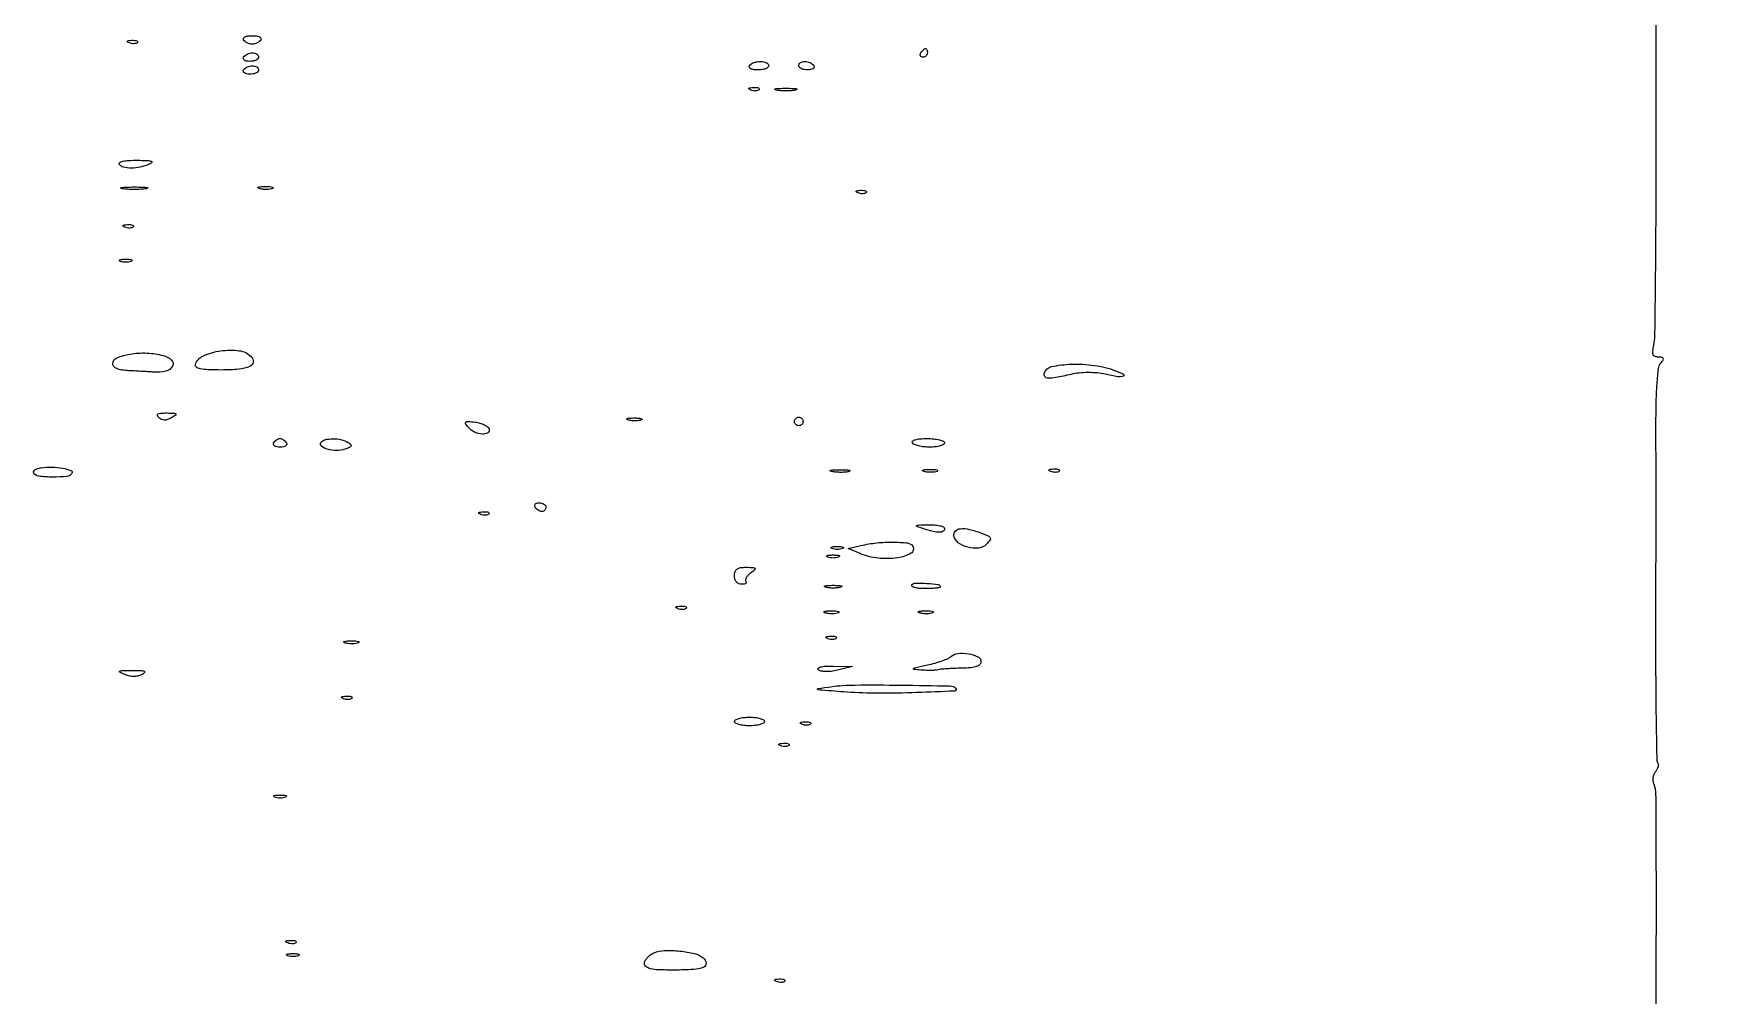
# Model space of a CAD drawing. Extents: x 0 to 1897, y 0 to 3427.
# Drawn here: x 1490.5 to 1881, y 1535.1 to 1759.5 of the extents above; entities that cross this region are included whole.
import ezdxf

# ---------------------------------------------------------------- set-up
doc = ezdxf.new("R2010")
doc.units = 0
doc.header["$MEASUREMENT"] = 0

msp = doc.modelspace()

# ---------------------------------------------------------------- linework, layer by layer
msp.add_lwpolyline([(1868.771266, 1495.5, 0.000294), (1869.010166, 1542.400295, 0.001852), (1869.029353, 1566.327963, 0.000968), (1868.953008, 1582.112235, 0.097675), (1868.513712, 1584.262735, -0.071633), (1868.31369, 1585.03571, -0.057044), (1868.316944, 1585.898141, -0.058329), (1868.512038, 1586.715653, -0.085693), (1868.879448, 1587.354744, 0.042219), (1869.26169, 1587.903591, 0.058604), (1869.498648, 1588.453479, 0.073917), (1869.565831, 1588.922629, 0.197527), (1869.438189, 1589.228478, -0.194371), (1869.216196, 1589.751433, -0.00041), (1869.067363, 1598.679165, -0.002686), (1868.961696, 1608.764607, -0.001654), (1868.940364, 1620.636469, 0.000174), (1868.955368, 1633.54135, 0.000161), (1868.961897, 1646.793949, 0.00016), (1868.96013, 1658.598953, 0.000536), (1868.948182, 1666.342934, -0.005145), (1868.999141, 1672.982746, -0.01285), (1869.21086, 1677.828576, -0.012228), (1869.541828, 1681.345992, -0.144608), (1870.077128, 1682.592934, 0.027435), (1870.620316, 1683.325749, 0.240962), (1870.663331, 1683.714847, 0.274714), (1870.37584, 1683.943451, 0.03391), (1869.542989, 1684, -0.091613), (1868.737941, 1684.148754, -0.212866), (1868.312951, 1684.573324, -0.122488), (1868.21426, 1685.373866, -0.02378), (1868.460589, 1686.820561, 0.051001), (1868.709129, 1688.985723, 0.000588), (1868.871486, 1703.479355, 0.001792), (1868.979384, 1720.230537, 0.001168), (1868.989454, 1739.570561, -0.000247), (1868.963545, 1759.18823, -0.00034), (1868.960984, 1776.81604, -0.000215)], format="xyb")
for points in [[(1514.729167, 1757.395833, -0.126455), (1514.402231, 1757.202593, -0.060344), (1513.916927, 1757.123424, -0.05415), (1513.359369, 1757.160852, -0.051402), (1512.8125, 1757.316886, -0.054073), (1512.395823, 1757.538436, -0.470617), (1512.37858, 1757.720685, -0.168741), (1512.670344, 1757.862007, -0.018894), (1513.416667, 1757.921053, -0.028489), (1514.112848, 1757.910055, -0.077125), (1514.592839, 1757.799335, -0.208169), (1514.77538, 1757.614691, -0.296942)], [(1543.5, 1758, -0.085235), (1543.161812, 1757.617226, -0.053414), (1542.657561, 1757.29375, -0.051777), (1542.074463, 1757.074147, -0.064269), (1541.5, 1757, -0.064269), (1540.925537, 1757.074147, -0.051777), (1540.342439, 1757.29375, -0.053414), (1539.838188, 1757.617226, -0.085235), (1539.5, 1758, -0.259199), (1539.482113, 1758.385721, -0.162984), (1539.809017, 1758.713525, -0.081563), (1540.511996, 1758.931662, -0.034543), (1541.5, 1759, -0.034543), (1542.488004, 1758.931662, -0.081563), (1543.190983, 1758.713525, -0.162984), (1543.517887, 1758.385721, -0.259199)], [(1543, 1754, -0.195654), (1542.844577, 1753.618015, -0.086673), (1542.395164, 1753.29375, -0.066561), (1541.729059, 1753.073608, -0.0466), (1540.940983, 1753, -0.047867), (1540.195401, 1753.071541, -0.104212), (1539.66835, 1753.29375, -0.181468), (1539.441401, 1753.621877, -0.202618), (1539.5, 1754, -0.08825), (1539.842344, 1754.382836, -0.053305), (1540.359775, 1754.70625, -0.051278), (1540.961978, 1754.925833, -0.061875), (1541.559017, 1755, -0.067639), (1542.109818, 1754.925146, -0.08433), (1542.576711, 1754.70625, -0.09965), (1542.888931, 1754.38134, -0.142666)], [(1699, 1755, -0.105053), (1698.918938, 1754.618444, -0.099167), (1698.688914, 1754.29375, -0.09642), (1698.345238, 1754.076123, -0.093332), (1697.940983, 1754, -0.108972), (1697.586039, 1754.078288, -0.182303), (1697.3746, 1754.29375, -0.161196), (1697.343488, 1754.6179, -0.082592), (1697.5, 1755, -0.029505), (1697.768994, 1755.382774, -0.035638), (1698.066025, 1755.70625, -0.038439), (1698.34829, 1755.934461, -0.151918), (1698.559017, 1756, -0.210953), (1698.727648, 1755.92554, -0.081139), (1698.870461, 1755.70625, -0.061769), (1698.967655, 1755.382849, -0.042167)], [(1543, 1751, -0.195654), (1542.844577, 1750.618015, -0.086673), (1542.395164, 1750.29375, -0.066561), (1541.729059, 1750.073608, -0.0466), (1540.940983, 1750, -0.047867), (1540.195401, 1750.071541, -0.104212), (1539.66835, 1750.29375, -0.181468), (1539.441401, 1750.621877, -0.202618), (1539.5, 1751, -0.08825), (1539.842344, 1751.382836, -0.053305), (1540.359775, 1751.70625, -0.051278), (1540.961978, 1751.925833, -0.061875), (1541.559017, 1752, -0.067639), (1542.109818, 1751.925146, -0.08433), (1542.576711, 1751.70625, -0.09965), (1542.888931, 1751.38134, -0.142666)], [(1662, 1752, -0.230178), (1661.813779, 1751.616918, -0.073461), (1661.248289, 1751.29375, -0.055981), (1660.420991, 1751.073066, -0.037227), (1659.440983, 1751, -0.035659), (1658.479336, 1751.068671, -0.083483), (1657.794783, 1751.287316, -0.1651), (1657.478234, 1751.615199, -0.253782), (1657.5, 1752, -0.111412), (1657.876024, 1752.383556, -0.050262), (1658.50665, 1752.70625, -0.046318), (1659.270704, 1752.925923, -0.046881), (1660.059017, 1753, -0.049547), (1660.801778, 1752.926216, -0.069539), (1661.429836, 1752.70625, -0.089706), (1661.852535, 1752.381787, -0.186414)], [(1672.5, 1752, -0.202618), (1672.558599, 1751.621877, -0.181468), (1672.33165, 1751.29375, -0.104212), (1671.804599, 1751.071541, -0.047867), (1671.059017, 1751, -0.0466), (1670.270941, 1751.073608, -0.066561), (1669.604836, 1751.29375, -0.086673), (1669.155423, 1751.618015, -0.195654), (1669, 1752, -0.142666), (1669.111069, 1752.38134, -0.09965), (1669.423289, 1752.70625, -0.08433), (1669.890182, 1752.925146, -0.067639), (1670.440983, 1753, -0.061875), (1671.038022, 1752.925833, -0.051278), (1671.640225, 1752.70625, -0.053305), (1672.157656, 1752.382836, -0.08825)], [(1659.729167, 1746.395833, -0.126455), (1659.402231, 1746.202593, -0.060344), (1658.916927, 1746.123424, -0.05415), (1658.359369, 1746.160852, -0.051402), (1657.8125, 1746.316886, -0.054073), (1657.395823, 1746.538436, -0.470617), (1657.37858, 1746.720685, -0.168741), (1657.670344, 1746.862007, -0.018894), (1658.416667, 1746.921053, -0.028489), (1659.112848, 1746.910055, -0.077125), (1659.592839, 1746.799335, -0.208169), (1659.77538, 1746.614691, -0.296942)], [(1668.25, 1746.294267, -0.029693), (1667.225293, 1746.159351, -0.017887), (1666, 1746.115502, -0.017887), (1664.774707, 1746.159351, -0.029693), (1663.75, 1746.294267, -0.142433), (1663.439977, 1746.453014, -0.611425), (1663.482813, 1746.600334, -0.039503), (1664.38851, 1746.701569, -0.008087), (1666, 1746.727636, -0.008087), (1667.61149, 1746.701569, -0.039503), (1668.517187, 1746.600334, -0.611425), (1668.560023, 1746.453014, -0.142433)], [(1517.5, 1729, -0.049255), (1515.391173, 1728.330464, -0.052296), (1513.234567, 1728.104281, -0.059316), (1511.441435, 1728.317753, -0.197571), (1510.5, 1729, -0.411581), (1510.59379, 1729.405446, -0.08628), (1511.339831, 1729.71249, -0.042672), (1512.719453, 1729.897081, -0.015584), (1514.690983, 1729.929715, -0.006867), (1517.048001, 1729.862881, -0.069498), (1518.010787, 1729.686834, -0.556475), (1518.080643, 1729.3958, -0.096524)], [(1516.75, 1723.283746, -0.023547), (1515.497782, 1723.153981, -0.014044), (1514, 1723.111902, -0.014044), (1512.502218, 1723.153981, -0.023547), (1511.25, 1723.283746, -0.124239), (1510.887591, 1723.435926, -0.664672), (1510.923437, 1723.577962, -0.03126), (1512.02938, 1723.675363, -0.006336), (1514, 1723.700336, -0.006336), (1515.97062, 1723.675363, -0.03126), (1517.076563, 1723.577962, -0.664672), (1517.112409, 1723.435926, -0.124239)], [(1546.269032, 1723.344063, -0.06278), (1545.671085, 1723.185595, -0.030339), (1544.880008, 1723.127736, -0.029507), (1544.036634, 1723.167106, -0.037336), (1543.269032, 1723.307009, -0.087174), (1542.883358, 1723.48334, -0.597527), (1542.900903, 1723.643467, -0.080377), (1543.431793, 1723.764444, -0.012823), (1544.5, 1723.805051, -0.014395), (1545.580113, 1723.787295, -0.052471), (1546.257153, 1723.684921, -0.333666), (1546.386009, 1723.52287, -0.31318)], [(1684.729167, 1722.395833, -0.126455), (1684.402231, 1722.202593, -0.060344), (1683.916927, 1722.123424, -0.05415), (1683.359369, 1722.160852, -0.051402), (1682.8125, 1722.316886, -0.054073), (1682.395823, 1722.538436, -0.470617), (1682.37858, 1722.720685, -0.168741), (1682.670344, 1722.862007, -0.018894), (1683.416667, 1722.921053, -0.028489), (1684.112848, 1722.910055, -0.077125), (1684.592839, 1722.799335, -0.208169), (1684.77538, 1722.614691, -0.296942)], [(1513.729167, 1714.395833, -0.126455), (1513.402231, 1714.202593, -0.060344), (1512.916927, 1714.123424, -0.05415), (1512.359369, 1714.160852, -0.051402), (1511.8125, 1714.316886, -0.054073), (1511.395823, 1714.538436, -0.470617), (1511.37858, 1714.720685, -0.168741), (1511.670344, 1714.862007, -0.018894), (1512.416667, 1714.921053, -0.028489), (1513.112848, 1714.910055, -0.077125), (1513.592839, 1714.799335, -0.208169), (1513.77538, 1714.614691, -0.296942)], [(1513.25, 1706.337719, -0.057986), (1512.679992, 1706.181385, -0.037979), (1512, 1706.12966, -0.037979), (1511.320008, 1706.181385, -0.057986), (1510.75, 1706.337719, -0.174857), (1510.540618, 1706.525001, -0.447206), (1510.601562, 1706.693942, -0.078554), (1511.10856, 1706.810911, -0.017491), (1512, 1706.842105, -0.017491), (1512.89144, 1706.810911, -0.078554), (1513.398438, 1706.693942, -0.447206), (1513.459382, 1706.525001, -0.174857)], [(1520.75, 1684.369714, -0.119142), (1522.709243, 1683.301909, -0.354469), (1522.926787, 1681.89421, -0.207117), (1521.344003, 1680.729568, -0.07486), (1518.5, 1680.511682, 0.003345), (1517.479197, 1680.579448, 0.001119), (1515.985938, 1680.665194, 0.001113), (1514.33237, 1680.75274, 0.001271), (1512.75, 1680.82895, -0.025111), (1511.094244, 1680.988048, -0.064279), (1509.937096, 1681.313771, -0.104637), (1509.248462, 1681.796387, -0.189987), (1509, 1682.426676, -0.301833), (1509.930782, 1683.828089, -0.058658), (1512.999011, 1684.713909, -0.051542), (1516.935581, 1684.953898, -0.054989)], [(1541.276561, 1684.123439, -0.235679), (1541.700201, 1682.855633, -0.257027), (1540.926395, 1681.824075, -0.084311), (1538.463748, 1681.17996, -0.021903), (1534.35765, 1681, -0.009576), (1531.243355, 1681.059649, -0.040881), (1529.398784, 1681.282099, -0.094117), (1528.448475, 1681.672078, -0.340377), (1528.245635, 1682.25, -0.211572), (1530.107831, 1684.307553, -0.068962), (1534.135092, 1685.467771, -0.067392), (1538.462452, 1685.503294, -0.166264)], [(1742.888688, 1680.826913, -0.032719), (1744.755405, 1679.994527, -0.658693), (1744.719273, 1679.538048, -0.123561), (1743.408703, 1679.43165, -0.014037), (1740.467983, 1680.006186, 0.032047), (1738.581155, 1680.304764, 0.024237), (1736.485421, 1680.397887, 0.024214), (1734.387791, 1680.287706, 0.031733), (1732.495098, 1679.973824, -0.009028), (1728.962405, 1679.221843, -0.059035), (1727.157008, 1679.088462, -0.213258), (1726.392893, 1679.471247, -0.257291), (1726.249165, 1680.25, -0.26559), (1727.969624, 1681.791071, -0.044179), (1732.550805, 1682.357219, -0.043862), (1737.966711, 1682.069847, -0.053389)], [(1522.653625, 1669.865967, -0.04153), (1521.736085, 1669.430066, -0.092968), (1520.979007, 1669.296134, -0.112876), (1520.319734, 1669.454056, -0.081552), (1519.703625, 1669.896375, -0.113627), (1519.389929, 1670.397715, -0.358555), (1519.518253, 1670.743112, -0.117828), (1520.163235, 1670.936951, -0.016922), (1521.55, 1670.969591, -0.006175), (1523.288592, 1670.930193, -0.18983), (1523.678588, 1670.760595, -0.471567), (1523.652801, 1670.492498, -0.016776)], [(1596.756214, 1667.25, -0.344302), (1596.432655, 1666.352221, -0.159075), (1595.152414, 1666.030495, -0.09239), (1593.329811, 1666.5028, -0.11051), (1591.929416, 1667.585049, -0.028089), (1591.270164, 1668.476881, -0.385756), (1591.327624, 1668.842374, -0.190838), (1591.818943, 1668.995102, -0.010156), (1593.479852, 1668.835049, -0.038415), (1594.606836, 1668.614597, -0.045187), (1595.624471, 1668.231233, -0.05098), (1596.398945, 1667.753772, -0.150929)], [(1632.269032, 1669.344063, -0.06278), (1631.671085, 1669.185595, -0.030339), (1630.880008, 1669.127736, -0.029507), (1630.036634, 1669.167106, -0.037336), (1629.269032, 1669.307009, -0.087174), (1628.883358, 1669.48334, -0.597527), (1628.900903, 1669.643467, -0.080377), (1629.431793, 1669.764444, -0.012823), (1630.5, 1669.805051, -0.014395), (1631.580113, 1669.787295, -0.052471), (1632.257153, 1669.684921, -0.333666), (1632.386009, 1669.52287, -0.31318)], [(1670, 1669, -0.099038), (1669.923658, 1668.618362, -0.097945), (1669.70625, 1668.29375, -0.097945), (1669.381638, 1668.076342, -0.099038), (1669, 1668, -0.099038), (1668.618362, 1668.076342, -0.097945), (1668.29375, 1668.29375, -0.097945), (1668.076342, 1668.618362, -0.099038), (1668, 1669, -0.099038), (1668.076342, 1669.381638, -0.097945), (1668.29375, 1669.70625, -0.097945), (1668.618362, 1669.923658, -0.099038), (1669, 1670, -0.099038), (1669.381638, 1669.923658, -0.097945), (1669.70625, 1669.70625, -0.097945), (1669.923658, 1669.381638, -0.099038)], [(1549.5, 1664, -0.210115), (1549.553029, 1663.621971, -0.178861), (1549.314314, 1663.29375, -0.100989), (1548.768372, 1663.071437, -0.046386), (1548, 1663, -0.046386), (1547.231628, 1663.071437, -0.100989), (1546.685686, 1663.29375, -0.178861), (1546.446971, 1663.621971, -0.210115), (1546.5, 1664, -0.057296), (1546.80183, 1664.382513, -0.050113), (1547.195564, 1664.70625, -0.052849), (1547.617099, 1664.926995, -0.094481), (1548, 1665, -0.094481), (1548.382901, 1664.926995, -0.052849), (1548.804436, 1664.70625, -0.050113), (1549.19817, 1664.382513, -0.057296)], [(1563.882128, 1664.094011, -0.052177), (1564.478617, 1663.622568, -0.322489), (1564.542363, 1663.259454, -0.184636), (1564.188508, 1662.92615, -0.020755), (1563.132128, 1662.541936, -0.076885), (1561.15336, 1662.235051, -0.067018), (1559.074037, 1662.514178, -0.099693), (1557.698742, 1663.205888, -0.382017), (1557.544496, 1664.071996, -0.199793), (1558.478895, 1664.74307, -0.0563), (1560.298037, 1664.954957, -0.054476), (1562.300029, 1664.743223, -0.087816)], [(1703, 1664, -0.275259), (1702.770364, 1663.614478, -0.053437), (1701.989211, 1663.29375, -0.043243), (1700.877484, 1663.072564, -0.027497), (1699.559017, 1663, -0.026918), (1698.196361, 1663.073414, -0.033489), (1696.947275, 1663.29375, -0.035556), (1695.95866, 1663.613307, -0.159713), (1695.5, 1664, -0.369423), (1695.562569, 1664.402624, -0.106919), (1696.16126, 1664.726474, -0.051222), (1697.311372, 1664.936318, -0.019531), (1698.940983, 1665, -0.02325), (1700.496569, 1664.927625, -0.03716), (1701.807664, 1664.70625, -0.042932), (1702.746916, 1664.387294, -0.297764)], [(1499.430779, 1656.887998, -0.234985), (1498.272533, 1656.168873, -0.024653), (1494.989026, 1656.021881, -0.024715), (1491.706588, 1656.199235, -0.232515), (1490.544186, 1656.928506, -0.240921), (1490.513502, 1657.3077, -0.13563), (1490.8042, 1657.680945, -0.081443), (1491.408226, 1657.99307, -0.042554), (1492.235169, 1658.186142, -0.040265), (1494.798446, 1658.349969, -0.040479), (1497.35019, 1658.100193, -0.049318), (1499.203053, 1657.573321, -0.467356)], [(1680.761659, 1657.31292, -0.041951), (1679.934218, 1657.169017, -0.020826), (1678.869594, 1657.119272, -0.020511), (1677.754739, 1657.159391, -0.028254), (1676.761659, 1657.292739, -0.082665), (1676.319562, 1657.45659, -0.67161), (1676.339362, 1657.605813, -0.053901), (1677.071102, 1657.715166, -0.008901), (1678.5, 1657.747817, -0.009782), (1679.938425, 1657.726931, -0.038992), (1680.814362, 1657.62839, -0.417468), (1680.916221, 1657.476221, -0.285845)], [(1701.269032, 1657.344063, -0.06278), (1700.671085, 1657.185595, -0.030339), (1699.880008, 1657.127736, -0.029507), (1699.036634, 1657.167106, -0.037336), (1698.269032, 1657.307009, -0.087174), (1697.883358, 1657.48334, -0.597527), (1697.900903, 1657.643467, -0.080377), (1698.431793, 1657.764444, -0.012823), (1699.5, 1657.805051, -0.014395), (1700.580113, 1657.787295, -0.052471), (1701.257153, 1657.684921, -0.333666), (1701.386009, 1657.52287, -0.31318)], [(1729.729167, 1657.395833, -0.126455), (1729.402231, 1657.202593, -0.060344), (1728.916927, 1657.123424, -0.05415), (1728.359369, 1657.160852, -0.051402), (1727.8125, 1657.316886, -0.054073), (1727.395823, 1657.538436, -0.470617), (1727.37858, 1657.720685, -0.168741), (1727.670344, 1657.862007, -0.018894), (1728.416667, 1657.921053, -0.028489), (1729.112848, 1657.910055, -0.077125), (1729.592839, 1657.799335, -0.208169), (1729.77538, 1657.614691, -0.296942)], [(1596.729167, 1647.395833, -0.126455), (1596.402231, 1647.202593, -0.060344), (1595.916927, 1647.123424, -0.05415), (1595.359369, 1647.160852, -0.051402), (1594.8125, 1647.316886, -0.054073), (1594.395823, 1647.538436, -0.470617), (1594.37858, 1647.720685, -0.168741), (1594.670344, 1647.862007, -0.018894), (1595.416667, 1647.921053, -0.028489), (1596.112848, 1647.910055, -0.077125), (1596.592839, 1647.799335, -0.208169), (1596.77538, 1647.614691, -0.296942)], [(1610, 1649, -0.092995), (1609.928382, 1648.618268, -0.096318), (1609.723586, 1648.29375, -0.099231), (1609.418051, 1648.076556, -0.105429), (1609.059017, 1648, -0.089642), (1608.653442, 1648.073302, -0.053229), (1608.2129, 1648.29375, -0.051032), (1607.806203, 1648.617485, -0.06081), (1607.5, 1649, -0.139169), (1607.392057, 1649.379648, -0.191142), (1607.521475, 1649.70625, -0.138808), (1607.889346, 1649.926733, -0.066118), (1608.440983, 1650, -0.062283), (1609.037096, 1649.925455, -0.080552), (1609.542039, 1649.70625, -0.097988), (1609.879982, 1649.381379, -0.153634)], [(1703, 1644, -0.253534), (1702.667965, 1643.387276, -0.145409), (1701.840455, 1643.141422, -0.061982), (1700.352892, 1643.326539, -0.015582), (1698, 1644, -0.008407), (1696.561142, 1644.487625, -0.604142), (1696.533299, 1644.684752, -0.147695), (1696.945251, 1644.82628, -0.002769), (1699.25, 1644.90032, -0.025191), (1700.687112, 1644.866115, -0.040386), (1701.898438, 1644.676969, -0.048902), (1702.756638, 1644.379796, -0.292899)], [(1711.60809, 1642.958904, -0.015331), (1713.200923, 1642.296739, -0.183968), (1713.661724, 1641.833064, -0.274151), (1713.597759, 1641.287596, -0.03339), (1712.771404, 1640.342833, -0.169543), (1710.943806, 1639.461117, -0.092734), (1708.433312, 1639.640487, -0.094933), (1706.206368, 1640.704072, -0.188271), (1705.176676, 1642.332866, -0.249624), (1705.508653, 1643.414919, -0.173414), (1706.68911, 1643.971301, -0.083189), (1708.797471, 1643.825677, -0.032103)], [(1695.569098, 1639.888197, -0.424219), (1695.148413, 1638.23268, -0.095136), (1692.074276, 1637.180289, -0.061236), (1687.510446, 1637.098996, -0.071689), (1683.3151, 1638.159714), (1680.5, 1639.319427), (1683.5, 1640.041399, -0.03296), (1687.168204, 1640.672091, -0.029275), (1691.036781, 1640.849552, -0.024797), (1694.380289, 1640.641061, -0.230287)], [(1678.25, 1637.337719, -0.057986), (1677.679992, 1637.181385, -0.037979), (1677, 1637.12966, -0.037979), (1676.320008, 1637.181385, -0.057986), (1675.75, 1637.337719, -0.174857), (1675.540618, 1637.525001, -0.447206), (1675.601562, 1637.693942, -0.078554), (1676.10856, 1637.810911, -0.017491), (1677, 1637.842105, -0.017491), (1677.89144, 1637.810911, -0.078554), (1678.398438, 1637.693942, -0.447206), (1678.459382, 1637.525001, -0.174857)], [(1679.25, 1639.337719, -0.057986), (1678.679992, 1639.181385, -0.037979), (1678, 1639.12966, -0.037979), (1677.320008, 1639.181385, -0.057986), (1676.75, 1639.337719, -0.174857), (1676.540618, 1639.525001, -0.447206), (1676.601562, 1639.693942, -0.078554), (1677.10856, 1639.810911, -0.017491), (1678, 1639.842105, -0.017491), (1678.89144, 1639.810911, -0.078554), (1679.398438, 1639.693942, -0.447206), (1679.459382, 1639.525001, -0.174857)], [(1657.765544, 1633.61932, 0.040241), (1657.148666, 1633.067374, 0.064411), (1656.731851, 1632.497869, 0.090823), (1656.565733, 1631.999956, 0.235796), (1656.68221, 1631.651123, -0.211413), (1656.776818, 1631.406264, -0.242778), (1656.652483, 1631.191267, -0.105487), (1656.263129, 1631.044741, -0.037453), (1655.666667, 1631, -0.105888), (1654.993162, 1631.144249, -0.11401), (1654.458333, 1631.55, -0.102443), (1654.116894, 1632.189264, -0.07172), (1654, 1633, -0.077435), (1654.149511, 1633.959612, -0.161504), (1654.589775, 1634.564252, -0.122632), (1655.402606, 1634.886219, -0.036181), (1656.75, 1634.968197, -0.007769), (1658.411311, 1634.92316, -0.224358), (1658.779113, 1634.729783, -0.394604), (1658.745342, 1634.413444, -0.015824)], [(1678.75, 1630.310674, -0.039571), (1677.952734, 1630.168469, -0.024357), (1677, 1630.122029, -0.024357), (1676.047266, 1630.168469, -0.039571), (1675.25, 1630.310674, -0.161593), (1674.99086, 1630.478988, -0.542911), (1675.042187, 1630.633659, -0.052887), (1675.748017, 1630.740287, -0.011065), (1677, 1630.767997, -0.011065), (1678.251983, 1630.740287, -0.052887), (1678.957813, 1630.633659, -0.542911), (1679.00914, 1630.478988, -0.161593)], [(1702, 1630.386501, -0.370475), (1701.868051, 1630.232862, -0.010858), (1700.954539, 1630.113535, -0.016855), (1699.805541, 1630.027814, -0.01019), (1698.440983, 1630, -0.022189), (1697.111312, 1630.059037, -0.044643), (1696.078705, 1630.244773, -0.075366), (1695.469645, 1630.515041, -0.409969), (1695.396955, 1630.833269, -0.25781), (1696.213729, 1631.292921, -0.018882), (1698.881157, 1631.21341, -0.017887), (1701.518677, 1630.939905, -0.374035)], [(1642.729167, 1625.395833, -0.126455), (1642.402231, 1625.202593, -0.060344), (1641.916927, 1625.123424, -0.05415), (1641.359369, 1625.160852, -0.051402), (1640.8125, 1625.316886, -0.054073), (1640.395823, 1625.538436, -0.470617), (1640.37858, 1625.720685, -0.168741), (1640.670344, 1625.862007, -0.018894), (1641.416667, 1625.921053, -0.028489), (1642.112848, 1625.910055, -0.077125), (1642.592839, 1625.799335, -0.208169), (1642.77538, 1625.614691, -0.296942)], [(1678.269032, 1624.344063, -0.06278), (1677.671085, 1624.185595, -0.030339), (1676.880008, 1624.127736, -0.029507), (1676.036634, 1624.167106, -0.037336), (1675.269032, 1624.307009, -0.087174), (1674.883358, 1624.48334, -0.597527), (1674.900903, 1624.643467, -0.080377), (1675.431793, 1624.764444, -0.012823), (1676.5, 1624.805051, -0.014395), (1677.580113, 1624.787295, -0.052471), (1678.257153, 1624.684921, -0.333666), (1678.386009, 1624.52287, -0.31318)], [(1700.269032, 1624.344063, -0.06278), (1699.671085, 1624.185595, -0.030339), (1698.880008, 1624.127736, -0.029507), (1698.036634, 1624.167106, -0.037336), (1697.269032, 1624.307009, -0.087174), (1696.883358, 1624.48334, -0.597527), (1696.900903, 1624.643467, -0.080377), (1697.431793, 1624.764444, -0.012823), (1698.5, 1624.805051, -0.014395), (1699.580113, 1624.787295, -0.052471), (1700.257153, 1624.684921, -0.333666), (1700.386009, 1624.52287, -0.31318)], [(1566.269032, 1617.344063, -0.06278), (1565.671085, 1617.185595, -0.030339), (1564.880008, 1617.127736, -0.029507), (1564.036634, 1617.167106, -0.037336), (1563.269032, 1617.307009, -0.087174), (1562.883358, 1617.48334, -0.597527), (1562.900903, 1617.643467, -0.080377), (1563.431793, 1617.764444, -0.012823), (1564.5, 1617.805051, -0.014395), (1565.580113, 1617.787295, -0.052471), (1566.257153, 1617.684921, -0.333666), (1566.386009, 1617.52287, -0.31318)], [(1677.729167, 1618.395833, -0.126455), (1677.402231, 1618.202593, -0.060344), (1676.916927, 1618.123424, -0.05415), (1676.359369, 1618.160852, -0.051402), (1675.8125, 1618.316886, -0.054073), (1675.395823, 1618.538436, -0.470617), (1675.37858, 1618.720685, -0.168741), (1675.670344, 1618.862007, -0.018894), (1676.416667, 1618.921053, -0.028489), (1677.112848, 1618.910055, -0.077125), (1677.592839, 1618.799335, -0.208169), (1677.77538, 1618.614691, -0.296942)], [(1711.5, 1613, -0.189776), (1711.225425, 1612.302637, -0.121608), (1710.487598, 1611.820727, -0.062919), (1709.154149, 1611.535276, -0.017172), (1707, 1611.425591, 0.00565), (1705.203705, 1611.37558, 0.006938), (1703.528125, 1611.286673, 0.00586), (1702.124898, 1611.176145, 0.048946), (1701.5, 1611.05717, -0.055728), (1700.930544, 1610.956713, -0.011537), (1699.9125, 1610.915768, -0.011991), (1698.721875, 1610.923933, -0.011049), (1697.5, 1610.988671, -0.009489), (1695.839531, 1611.145228, -0.666344), (1695.782069, 1611.343375, -0.113687), (1696.293458, 1611.591091, -0.002497), (1699, 1612.195451, 0.01433), (1700.795798, 1612.641308, 0.016762), (1702.47043, 1613.169508, 0.015857), (1703.845649, 1613.704123, 0.091067), (1704.49508, 1614.133439, -0.169844), (1706.086899, 1614.862077, -0.063387), (1708.578477, 1614.777803, -0.067693), (1710.792642, 1614.103552, -0.292981)], [(1515.838122, 1609.969217, -0.072426), (1514.984343, 1609.624522, -0.057782), (1513.997994, 1609.501904, -0.053204), (1512.930762, 1609.606896, -0.044223), (1511.838122, 1609.936239, -0.015726), (1510.600346, 1610.478043, -0.60257), (1510.590241, 1610.717726, -0.127002), (1511.125359, 1610.869092, -0.003692), (1513.5, 1610.906205, -0.008502), (1515.491855, 1610.888757, -0.089081), (1516.28804, 1610.724496, -0.506083), (1516.366417, 1610.420897, -0.08977)], [(1678, 1610.964187, -0.026414), (1676.53533, 1610.697176, -0.037644), (1675.215407, 1610.628142, -0.043417), (1674.158525, 1610.744633, -0.146039), (1673.55, 1611.066549, -0.407335), (1673.54244, 1611.434264, -0.147197), (1674.041342, 1611.723526, -0.049114), (1675.230656, 1611.88505, -0.01496), (1677.05, 1611.897639), (1681.5, 1611.795277)], [(1564.729167, 1604.395833, -0.126455), (1564.402231, 1604.202593, -0.060344), (1563.916927, 1604.123424, -0.05415), (1563.359369, 1604.160852, -0.051402), (1562.8125, 1604.316886, -0.054073), (1562.395823, 1604.538436, -0.470617), (1562.37858, 1604.720685, -0.168741), (1562.670344, 1604.862007, -0.018894), (1563.416667, 1604.921053, -0.028489), (1564.112848, 1604.910055, -0.077125), (1564.592839, 1604.799335, -0.208169), (1564.77538, 1604.614691, -0.296942)], [(1705.589041, 1606.744292, -0.650556), (1705.342055, 1606.103961, -0.003428), (1696.492906, 1605.729634, -0.00935), (1687.524815, 1605.579676, -0.017336), (1680.25, 1605.846409, -0.000991), (1674.457248, 1606.271776, -0.063114), (1673.462363, 1606.47484, -0.785416), (1673.481793, 1606.694628, -0.005517), (1676.5, 1607.120008, -0.030225), (1682.118536, 1607.505772, -0.005259), (1692.75477, 1607.480273, -0.001522), (1704.291796, 1607.296128, -0.193978)], [(1661, 1599, -0.277684), (1660.767902, 1598.614308, -0.052312), (1659.971875, 1598.29375, -0.042582), (1658.841111, 1598.072542, -0.027026), (1657.5, 1598, -0.027026), (1656.158889, 1598.072542, -0.042582), (1655.028125, 1598.29375, -0.052312), (1654.232098, 1598.614308, -0.277684), (1654, 1599, -0.277684), (1654.232098, 1599.385692, -0.052312), (1655.028125, 1599.70625, -0.042582), (1656.158889, 1599.927458, -0.027026), (1657.5, 1600, -0.027026), (1658.841111, 1599.927458, -0.042582), (1659.971875, 1599.70625, -0.052312), (1660.767902, 1599.385692, -0.277684)], [(1671.729167, 1598.395833, -0.126455), (1671.402231, 1598.202593, -0.060344), (1670.916927, 1598.123424, -0.05415), (1670.359369, 1598.160852, -0.051402), (1669.8125, 1598.316886, -0.054073), (1669.395823, 1598.538436, -0.470617), (1669.37858, 1598.720685, -0.168741), (1669.670344, 1598.862007, -0.018894), (1670.416667, 1598.921053, -0.028489), (1671.112848, 1598.910055, -0.077125), (1671.592839, 1598.799335, -0.208169), (1671.77538, 1598.614691, -0.296942)], [(1666.729167, 1593.395833, -0.126455), (1666.402231, 1593.202593, -0.060344), (1665.916927, 1593.123424, -0.05415), (1665.359369, 1593.160852, -0.051402), (1664.8125, 1593.316886, -0.054073), (1664.395823, 1593.538436, -0.470617), (1664.37858, 1593.720685, -0.168741), (1664.670344, 1593.862007, -0.018894), (1665.416667, 1593.921053, -0.028489), (1666.112848, 1593.910055, -0.077125), (1666.592839, 1593.799335, -0.208169), (1666.77538, 1593.614691, -0.296942)], [(1549.25, 1581.337719, -0.057986), (1548.679992, 1581.181385, -0.037979), (1548, 1581.12966, -0.037979), (1547.320008, 1581.181385, -0.057986), (1546.75, 1581.337719, -0.174857), (1546.540618, 1581.525001, -0.447206), (1546.601562, 1581.693942, -0.078554), (1547.10856, 1581.810911, -0.017491), (1548, 1581.842105, -0.017491), (1548.89144, 1581.810911, -0.078554), (1549.398438, 1581.693942, -0.447206), (1549.459382, 1581.525001, -0.174857)], [(1551.729167, 1547.395833, -0.126455), (1551.402231, 1547.202593, -0.060344), (1550.916927, 1547.123424, -0.05415), (1550.359369, 1547.160852, -0.051402), (1549.8125, 1547.316886, -0.054073), (1549.395823, 1547.538436, -0.470617), (1549.37858, 1547.720685, -0.168741), (1549.670344, 1547.862007, -0.018894), (1550.416667, 1547.921053, -0.028489), (1551.112848, 1547.910055, -0.077125), (1551.592839, 1547.799335, -0.208169), (1551.77538, 1547.614691, -0.296942)], [(1552.25, 1544.337719, -0.057986), (1551.679992, 1544.181385, -0.037979), (1551, 1544.12966, -0.037979), (1550.320008, 1544.181385, -0.057986), (1549.75, 1544.337719, -0.174857), (1549.540618, 1544.525001, -0.447206), (1549.601562, 1544.693942, -0.078554), (1550.10856, 1544.810911, -0.017491), (1551, 1544.842105, -0.017491), (1551.89144, 1544.810911, -0.078554), (1552.398438, 1544.693942, -0.447206), (1552.459382, 1544.525001, -0.174857)], [(1646.689375, 1543.842833, -0.18798), (1647.364568, 1542.625624, -0.338876), (1646.828799, 1541.686915, -0.084779), (1644.475143, 1541.136952, -0.015099), (1639.940983, 1541, -0.008392), (1636.321174, 1541.060762, -0.045957), (1634.382501, 1541.305188, -0.11002), (1633.37222, 1541.776403, -0.232881), (1633, 1542.532224, -0.123351), (1633.16438, 1543.188398, -0.061452), (1633.660938, 1543.893336, -0.055395), (1634.389461, 1544.537081, -0.053454), (1635.25, 1545.014161, -0.091974), (1637.693101, 1545.550173, -0.033659), (1641.242724, 1545.426785, -0.03295), (1644.687323, 1544.842885, -0.115239)], [(1665.729167, 1538.395833, -0.126455), (1665.402231, 1538.202593, -0.060344), (1664.916927, 1538.123424, -0.05415), (1664.359369, 1538.160852, -0.051402), (1663.8125, 1538.316886, -0.054073), (1663.395823, 1538.538436, -0.470617), (1663.37858, 1538.720685, -0.168741), (1663.670344, 1538.862007, -0.018894), (1664.416667, 1538.921053, -0.028489), (1665.112848, 1538.910055, -0.077125), (1665.592839, 1538.799335, -0.208169), (1665.77538, 1538.614691, -0.296942)]]:
    msp.add_lwpolyline(points, format="xyb", close=True)

doc.saveas('drawing.dxf')
